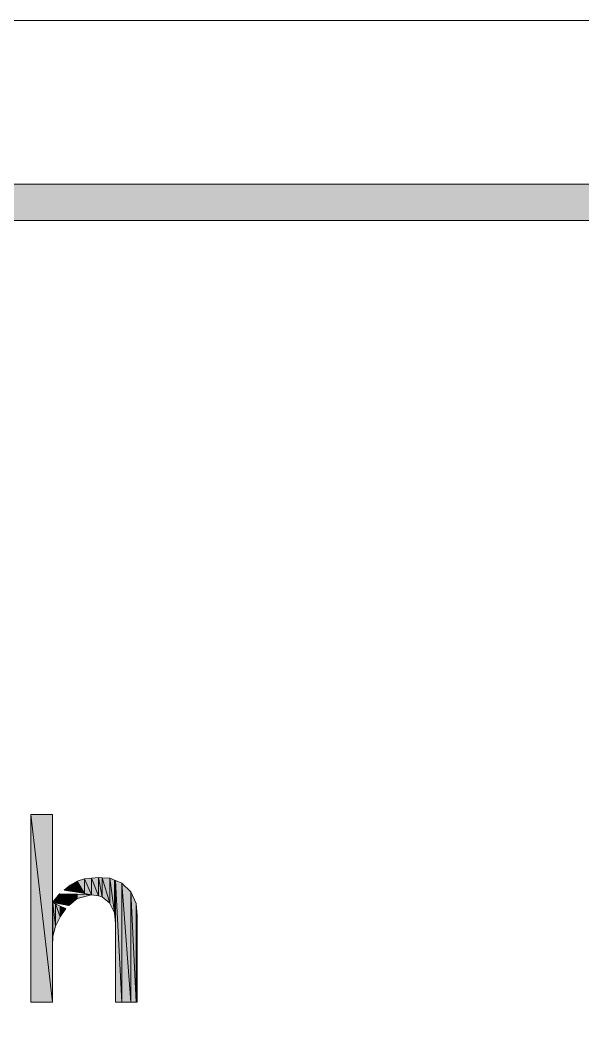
# Model space of a CAD drawing. Header units: millimetres. Extents: x 0 to 207, y 0 to 293.
# Drawn here: x 55.83 to 71.07, y 264.93 to 292.64 of the extents above; entities that cross this region are included whole.
import ezdxf

# ---------------------------------------------------------------- set-up
doc = ezdxf.new("R2010")
doc.units = ezdxf.units.MM

msp = doc.modelspace()

# ---------------------------------------------------------------- hatches: boundary and pattern name
h = msp.add_hatch(color=0)
h.dxf.hatch_style = 2
h.paths.add_polyline_path([(202.483861, 288.208861), (201.499611, 287.224611), (25.124833, 287.224611), (24.140583, 288.208861)])
h = msp.add_hatch(color=0)
h.dxf.hatch_style = 2
h.paths.add_polyline_path([(56.105778, 266.047361), (56.694917, 266.047361), (56.105778, 271.130889)])
h = msp.add_hatch(color=0)
h.dxf.hatch_style = 2
h.paths.add_polyline_path([(56.694917, 266.047361), (56.694917, 271.130889), (56.105778, 271.130889)])
h = msp.add_hatch(color=0)
h.dxf.hatch_style = 2
h.paths.add_polyline_path([(57.940222, 268.9225), (57.940222, 269.423444), (57.749722, 269.405806)])
h = msp.add_hatch(color=0)
h.dxf.hatch_style = 2
h.paths.add_polyline_path([(57.940222, 268.9225), (58.042528, 268.901333), (57.940222, 269.423444)])
h = msp.add_hatch(color=0)
h.dxf.hatch_style = 2
h.paths.add_polyline_path([(58.042528, 268.901333), (58.042528, 269.416389), (57.940222, 269.423444)])
h = msp.add_hatch(color=0)
h.dxf.hatch_style = 2
h.paths.add_polyline_path([(57.178222, 269.056556), (57.178222, 269.218833), (57.012417, 269.084778)])
h = msp.add_hatch(color=0)
h.dxf.hatch_style = 2
h.paths.add_polyline_path([(57.361667, 269.024806), (57.361667, 269.321139), (57.178222, 269.218833)])
h = msp.add_hatch(color=0)
h.dxf.hatch_style = 2
h.paths.add_polyline_path([(57.178222, 269.056556), (57.361667, 269.024806), (57.178222, 269.218833)])
h = msp.add_hatch(color=0)
h.dxf.hatch_style = 2
h.paths.add_polyline_path([(57.559222, 268.989528), (57.559222, 269.388167), (57.361667, 269.321139)])
h = msp.add_hatch(color=0)
h.dxf.hatch_style = 2
h.paths.add_polyline_path([(57.361667, 269.024806), (57.559222, 268.989528), (57.361667, 269.321139)])
h = msp.add_hatch(color=0)
h.dxf.hatch_style = 2
h.paths.add_polyline_path([(57.749722, 268.957778), (57.749722, 269.405806), (57.559222, 269.388167)])
h = msp.add_hatch(color=0)
h.dxf.hatch_style = 2
h.paths.add_polyline_path([(57.559222, 268.989528), (57.749722, 268.957778), (57.559222, 269.388167)])
h = msp.add_hatch(color=0)
h.dxf.hatch_style = 2
h.paths.add_polyline_path([(57.749722, 268.957778), (57.940222, 268.9225), (57.749722, 269.405806)])
h = msp.add_hatch(color=0)
h.dxf.hatch_style = 2
h.paths.add_polyline_path([(58.042528, 268.901333), (58.254194, 268.724944), (58.042528, 269.416389)])
h = msp.add_hatch(color=0)
h.dxf.hatch_style = 2
h.paths.add_polyline_path([(58.254194, 268.724944), (58.254194, 269.402278), (58.042528, 269.416389)])
h = msp.add_hatch(color=0)
h.dxf.hatch_style = 2
h.paths.add_polyline_path([(58.254194, 268.724944), (58.254194, 269.402278)])
h = msp.add_hatch(color=0)
h.dxf.hatch_style = 2
h.paths.add_polyline_path([(58.254194, 268.717889), (58.254194, 269.402278)])
h = msp.add_hatch(color=0)
h.dxf.hatch_style = 2
h.paths.add_polyline_path([(58.254194, 268.717889), (58.374139, 268.467417), (58.254194, 269.402278)])
h = msp.add_hatch(color=0)
h.dxf.hatch_style = 2
h.paths.add_polyline_path([(58.374139, 268.467417), (58.374139, 269.352889), (58.254194, 269.402278)])
h = msp.add_hatch(color=0)
h.dxf.hatch_style = 2
h.paths.add_polyline_path([(58.374139, 268.467417), (58.402361, 268.178139), (58.374139, 269.352889)])
h = msp.add_hatch(color=0)
h.dxf.hatch_style = 2
h.paths.add_polyline_path([(58.402361, 268.178139), (58.402361, 269.342306), (58.374139, 269.352889)])
h = msp.add_hatch(color=0)
h.dxf.hatch_style = 2
h.paths.add_polyline_path([(58.402361, 266.047361), (58.571694, 266.047361), (58.402361, 269.342306)])
h = msp.add_hatch(color=0)
h.dxf.hatch_style = 2
h.paths.add_polyline_path([(58.571694, 266.047361), (58.571694, 269.27175), (58.402361, 269.342306)])
h = msp.add_hatch(color=0)
h.dxf.hatch_style = 2
h.paths.add_polyline_path([(58.571694, 266.047361), (58.815111, 266.047361), (58.571694, 269.27175)])
h = msp.add_hatch(color=0)
h.dxf.hatch_style = 2
h.paths.add_polyline_path([(58.815111, 266.047361), (58.815111, 269.031861), (58.571694, 269.27175)])
h = msp.add_hatch(color=0)
h.dxf.hatch_style = 2
h.paths.add_polyline_path([(56.885417, 268.710833), (56.885417, 268.978944), (56.694917, 268.746111)])
h = msp.add_hatch(color=0)
h.dxf.hatch_style = 2
h.paths.add_polyline_path([(56.885417, 268.710833), (57.139417, 268.661444), (56.885417, 268.978944)])
h = msp.add_hatch(color=0)
h.dxf.hatch_style = 2
h.paths.add_polyline_path([(57.139417, 268.661444), (57.139417, 268.971889), (56.885417, 268.978944)])
h = msp.add_hatch(color=0)
h.dxf.hatch_style = 2
h.paths.add_polyline_path([(57.139417, 268.661444), (57.368722, 268.851944), (57.139417, 268.971889)])
h = msp.add_hatch(color=0)
h.dxf.hatch_style = 2
h.paths.add_polyline_path([(57.368722, 268.851944), (57.368722, 268.968361), (57.139417, 268.971889)])
h = msp.add_hatch(color=0)
h.dxf.hatch_style = 2
h.paths.add_polyline_path([(57.368722, 268.851944), (57.749722, 268.957778), (57.368722, 268.968361)])
h = msp.add_hatch(color=0)
h.dxf.hatch_style = 2
h.paths.add_polyline_path([(58.815111, 266.047361), (58.963278, 266.047361), (58.815111, 269.031861)])
h = msp.add_hatch(color=0)
h.dxf.hatch_style = 2
h.paths.add_polyline_path([(58.963278, 266.047361), (58.963278, 268.721417), (58.815111, 269.031861)])
h = msp.add_hatch(color=0)
h.dxf.hatch_style = 2
h.paths.add_polyline_path([(56.694917, 267.567833), (56.709028, 267.835944), (56.694917, 268.746111)])
h = msp.add_hatch(color=0)
h.dxf.hatch_style = 2
h.paths.add_polyline_path([(56.709028, 267.835944), (56.709028, 268.739056), (56.694917, 268.746111)])
h = msp.add_hatch(color=0)
h.dxf.hatch_style = 2
h.paths.add_polyline_path([(56.709028, 267.835944), (56.779583, 268.104056), (56.709028, 268.739056)])
h = msp.add_hatch(color=0)
h.dxf.hatch_style = 2
h.paths.add_polyline_path([(56.779583, 268.104056), (56.779583, 268.707306), (56.709028, 268.739056)])
h = msp.add_hatch(color=0)
h.dxf.hatch_style = 2
h.paths.add_polyline_path([(56.779583, 268.104056), (56.899528, 268.358056), (56.779583, 268.707306)])
h = msp.add_hatch(color=0)
h.dxf.hatch_style = 2
h.paths.add_polyline_path([(56.899528, 268.358056), (56.899528, 268.650861), (56.779583, 268.707306)])
h = msp.add_hatch(color=0)
h.dxf.hatch_style = 2
h.paths.add_polyline_path([(56.899528, 268.358056), (57.05475, 268.580306), (56.899528, 268.650861)])
h = msp.add_hatch(color=0)
h.dxf.hatch_style = 2
h.paths.add_polyline_path([(58.963278, 266.047361), (58.995028, 266.047361), (58.963278, 268.721417)])
h = msp.add_hatch(color=0)
h.dxf.hatch_style = 2
h.paths.add_polyline_path([(58.995028, 266.047361), (58.995028, 268.389806), (58.963278, 268.721417)])

# ---------------------------------------------------------------- linework, layer by layer
at = {"color": 0, "lineweight": 0}
for points in [[(0, 0), (206.918278, 0), (206.918278, 292.643278), (0, 292.643278)], [(202.483861, 288.208861), (201.499611, 287.224611), (25.124833, 287.224611), (24.140583, 288.208861)], [(56.105778, 266.047361), (56.694917, 266.047361), (56.105778, 271.130889)], [(56.694917, 266.047361), (56.694917, 271.130889), (56.105778, 271.130889)], [(57.940222, 268.9225), (57.940222, 269.423444), (57.749722, 269.405806)], [(57.940222, 268.9225), (58.042528, 268.901333), (57.940222, 269.423444)], [(58.042528, 268.901333), (58.042528, 269.416389), (57.940222, 269.423444)], [(57.178222, 269.056556), (57.178222, 269.218833), (57.012417, 269.084778)], [(57.361667, 269.024806), (57.361667, 269.321139), (57.178222, 269.218833)], [(57.178222, 269.056556), (57.361667, 269.024806), (57.178222, 269.218833)], [(57.559222, 268.989528), (57.559222, 269.388167), (57.361667, 269.321139)], [(57.361667, 269.024806), (57.559222, 268.989528), (57.361667, 269.321139)], [(57.749722, 268.957778), (57.749722, 269.405806), (57.559222, 269.388167)], [(57.559222, 268.989528), (57.749722, 268.957778), (57.559222, 269.388167)], [(57.749722, 268.957778), (57.940222, 268.9225), (57.749722, 269.405806)], [(58.042528, 268.901333), (58.254194, 268.724944), (58.042528, 269.416389)], [(58.254194, 268.724944), (58.254194, 269.402278), (58.042528, 269.416389)], [(58.254194, 268.724944), (58.254194, 269.402278)], [(58.254194, 268.717889), (58.254194, 269.402278)], [(58.254194, 268.717889), (58.374139, 268.467417), (58.254194, 269.402278)], [(58.374139, 268.467417), (58.374139, 269.352889), (58.254194, 269.402278)], [(58.374139, 268.467417), (58.402361, 268.178139), (58.374139, 269.352889)], [(58.402361, 268.178139), (58.402361, 269.342306), (58.374139, 269.352889)], [(58.402361, 266.047361), (58.571694, 266.047361), (58.402361, 269.342306)], [(58.571694, 266.047361), (58.571694, 269.27175), (58.402361, 269.342306)], [(58.571694, 266.047361), (58.815111, 266.047361), (58.571694, 269.27175)], [(58.815111, 266.047361), (58.815111, 269.031861), (58.571694, 269.27175)], [(56.885417, 268.710833), (56.885417, 268.978944), (56.694917, 268.746111)], [(56.885417, 268.710833), (57.139417, 268.661444), (56.885417, 268.978944)], [(57.139417, 268.661444), (57.139417, 268.971889), (56.885417, 268.978944)], [(57.139417, 268.661444), (57.368722, 268.851944), (57.139417, 268.971889)], [(57.368722, 268.851944), (57.368722, 268.968361), (57.139417, 268.971889)], [(57.368722, 268.851944), (57.749722, 268.957778), (57.368722, 268.968361)], [(58.815111, 266.047361), (58.963278, 266.047361), (58.815111, 269.031861)], [(58.963278, 266.047361), (58.963278, 268.721417), (58.815111, 269.031861)], [(56.694917, 267.567833), (56.709028, 267.835944), (56.694917, 268.746111)], [(56.709028, 267.835944), (56.709028, 268.739056), (56.694917, 268.746111)], [(56.709028, 267.835944), (56.779583, 268.104056), (56.709028, 268.739056)], [(56.779583, 268.104056), (56.779583, 268.707306), (56.709028, 268.739056)], [(56.779583, 268.104056), (56.899528, 268.358056), (56.779583, 268.707306)], [(56.899528, 268.358056), (56.899528, 268.650861), (56.779583, 268.707306)], [(56.899528, 268.358056), (57.05475, 268.580306), (56.899528, 268.650861)], [(58.963278, 266.047361), (58.995028, 266.047361), (58.963278, 268.721417)], [(58.995028, 266.047361), (58.995028, 268.389806), (58.963278, 268.721417)]]:
    msp.add_lwpolyline(points, close=True, dxfattribs=at)

doc.saveas('drawing.dxf')
